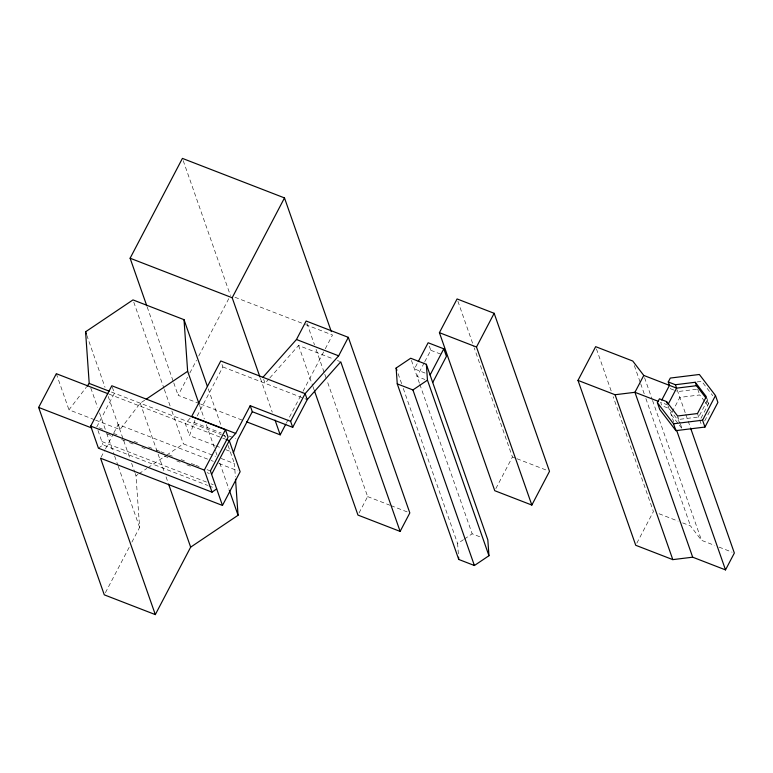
<?xml version="1.0" encoding="UTF-8"?>
<svg xmlns="http://www.w3.org/2000/svg" width="773" height="773" viewBox="0 0 773 773"><rect width="100%" height="100%" fill="white"/><g stroke="black" fill="none" stroke-linecap="round" stroke-linejoin="round"><path stroke-width="0.58" stroke-dasharray="3.87 2.9" d="M214.788 445.432L189.511 435.643L194.931 420.27M96.76 426.947L114.433 393.225L111.824 385.766M101.108 457.181L104.973 449.809M105.534 448.755L113.264 434.001M113.815 432.948L118.23 424.512L209.947 460.022M199.444 403.583L178.128 395.332L187.588 377.272M189.81 373.03L196.497 360.286M198.719 356.034L229.881 296.561M197.173 416.009L222.866 366.962L221.465 362.962M105.389 592.736L129.68 546.366M131.893 542.144L139.623 527.389L135.99 475.753L135.198 473.482M286.319 423.16L302.456 392.365M303.016 391.302L324.718 349.889M325.269 348.826L332.506 335.018L305.586 324.592M417.169 363.687L414.425 368.924L425.614 373.253M424.193 362.837L417.062 376.451L424.889 379.475M424.735 361.793L430.774 350.275L428.889 344.903M359.03 513.021L367.639 496.595L326.776 379.92M495.86 488.594L512.431 456.978L474.207 347.831M707.517 400.114L698.676 416.976L678.81 419.42L677.428 417.623M700.985 418.29L708.715 403.535L706.609 397.544M636.836 543.177L653.407 511.562L613.182 396.704M704.676 420.956L710.754 409.361M94.49 419.71L68.971 409.825L86.315 387.205M95.601 420.135L120.008 429.585L140.242 403.187L145.179 399.873M190.284 418.009L185.298 423.633L189.511 435.643M269.043 378.799L265.052 383.292L263.651 379.292M269.845 377.9L298.571 345.502L332.979 358.827M98.422 448.176L103.051 444.91L207.676 485.415M135.99 475.753L137.971 474.419M138.956 473.752L146.851 468.438M147.846 467.781L165.615 455.819M166.601 455.152L183.394 443.866L215.57 456.321M458.341 553.787L457.626 543.603L463.442 539.689M464.409 539.032L472.168 533.814L480.004 536.849M697.111 381.91L701.758 381.34L712.754 395.699M696.512 389.273L677.805 391.573L674.752 390.384M704.551 401.255L699.72 394.955L679.844 397.399L671.012 414.26L678.597 424.174M673.727 389.998L670.664 388.809L670.065 387.099M667.766 405.004L660.635 402.24L661.833 405.67L668.974 408.434L680.008 422.85L677.602 415.99M430.774 350.275L441.963 354.604M234.924 297.238L304.465 324.167M337.424 360.547L339.647 361.406M512.431 456.978L515.804 458.283M516.924 458.718L548.386 470.902M659.021 513.736L678.124 521.128M682.617 522.867L690.482 525.911L701.517 540.327L714.648 545.409M719.025 547.1L732.157 552.193M222.866 366.962L307.239 399.622M200.565 404.018L243.186 420.512M193.82 422.406L221.3 433.044M228.992 436.02L235.591 438.581M111.399 392.027L221.31 434.6M222.44 435.035L225.813 436.339M109.032 394.104L224.875 438.948M367.639 496.595L389.843 505.194M390.954 505.619L407.603 512.064M215.889 445.857L221.387 447.982M225.784 449.683L232.373 452.244M221.117 458.466L234.432 463.616L235.359 476.835M211.068 460.447L213.3 461.317M218.894 463.481L237.91 470.844M99.012 427.817L104.635 429.991M113.641 433.479L117.013 434.784M133.893 441.315L139.517 443.499M148.513 446.978L151.885 448.292M156.388 450.031L159.769 451.335M160.89 451.77L164.263 453.075M168.765 454.824L174.389 456.998M181.143 459.616L184.515 460.921M191.269 463.529L194.641 464.834M195.762 465.278L199.144 466.583M207.019 469.626L210.391 470.931M106.974 433.875L112.597 436.049M121.593 439.537L124.965 440.842M129.468 442.581L135.091 444.765M141.846 447.374L145.218 448.678M164.349 456.089L169.973 458.263M176.717 460.882L180.099 462.186M186.844 464.795L192.467 466.979M207.096 472.641L209.348 473.511M101.881 441.567L206.507 482.072M211.01 483.811L213.261 484.681M208.807 485.85L214.43 488.024M706.648 400.839L708.715 403.535M705.237 402.163L709.372 407.564M679.293 425.073L682.047 428.677M697.681 389.128L699.72 394.955M697.478 413.545L701.923 426.232M677.206 389.863L685.419 413.304M685.815 414.444L687.806 420.116M688.202 421.256L690.192 426.938M680.346 423.817L681.709 427.701M668.075 405.864L673.795 422.213M644.566 377.707L652.132 399.312M652.538 400.453L701.517 540.327M634.333 365.571L640.305 382.625M640.701 383.766L644.286 393.998M645.88 398.549L690.482 525.911M596.456 348.942L611.192 391.012M457.887 301.219L473.81 346.7M411.429 360.373L419.439 383.244M419.836 384.374L472.168 533.814M398.114 373.688L401.689 383.881M403.274 388.413L457.626 543.603M306.949 323.278L314.485 344.806M316.07 349.338L324.399 373.127M324.795 374.258L326.38 378.789M298.571 345.502L312.524 385.341M312.92 386.471L314.118 389.892M260.356 378.19L272.26 412.183M183.22 160.668L230.431 295.508M208.227 388.809L221.329 426.213M224.508 435.286L225.301 437.547M228.074 445.48L234.432 463.616M199.56 405.313L204.323 418.918M206.304 424.58L215.435 450.649M215.831 451.79L217.02 455.191M219.803 463.124L228.934 489.193M147.179 306.949L173.365 381.736M173.761 382.867L178.128 395.332M133.777 302.166L163.944 388.317M164.34 389.457L170.292 406.453M171.877 410.994L183.394 443.866M140.242 403.187L157.711 453.065M158.107 454.205L164.06 471.201M166.05 476.873L168.427 483.676M118.23 424.512L120.008 429.585M86.769 335.192L105.031 387.331M108.201 396.404L123.284 439.479M123.69 440.61L130.038 458.747M131.623 463.278L134.802 472.351M90.799 387.969L97.543 407.236M99.533 412.908L106.278 432.175M106.674 433.305L114.22 454.843M114.617 455.983L117.796 465.046M118.192 466.187L139.623 527.389M97.968 430.387L103.051 444.91M56.323 373.697L68.971 409.825"/><path stroke-width="1.16" d="M233.475 452.669L237.784 439.431L252.307 411.709L250.21 405.699L290.609 421.343L292.706 427.343L252.307 411.709M235.523 479.231L238.065 515.262L190.66 547.149L155.315 614.603L104.287 594.843L38.65 407.429L56.323 373.697L107.911 393.67M146.783 305.818L130.115 258.221L182.418 158.397L284.493 197.917L331.317 331.617M216.682 488.894L212.044 492.159L98.422 448.176L90.692 426.097L111.824 385.766L225.455 429.759L228.064 437.209L210.391 470.931L222.469 505.436L100.558 458.234L155.315 614.603M259.96 377.06L232.19 297.74L284.493 197.917M212.044 492.159L204.314 470.09L225.455 429.759M211.599 474.38L229.272 440.658L235.678 433.421L250.21 405.699M262.946 377.292L296.465 339.502L306.147 321.017L348.333 337.347L409.825 512.924L400.134 531.409L357.957 515.079L314.514 391.022M222.469 505.436L240.142 471.714L229.272 440.658L225.967 439.383M246.548 421.816L280.203 434.841L285.759 424.222M290.609 421.343L305.132 393.621L338.651 355.831L348.333 337.347M292.706 427.343L307.239 399.622L340.758 361.832L400.134 531.409M418.261 361.6L428.136 342.758L443.799 348.816L446.436 356.343L432.725 382.509M439.412 332.67L457.085 298.948L494.16 313.297L549.506 471.337L531.834 505.059L494.759 490.71L439.412 332.67L476.487 347.019L531.834 505.059M430.088 374.992L443.799 348.816M476.487 347.019L494.16 313.297M690.589 428.068L734.35 553.033L725.518 569.894L692.685 557.188L672.81 559.633L635.735 545.284L577.991 380.393L595.664 346.671L632.739 361.02L643.774 375.436L676.607 388.143L696.473 385.698L706.135 398.308M643.774 375.436L634.933 392.298L692.685 557.188M657.388 402.714L659.437 398.82L666.568 401.583L677.602 415.99L697.478 413.545L706.309 396.684L695.275 382.268L675.409 384.722L668.268 381.959L670.307 378.065L699.362 374.48L715.489 395.554L717.895 402.404L704.976 427.054L675.931 430.638L659.794 409.564L657.388 402.714L673.525 423.778L675.931 430.638M661.736 400.134L669.466 385.379L668.268 381.959M668.326 403.95L676.607 388.143L675.409 384.722M704.976 427.054L702.57 420.203L715.489 395.554M87.04 386.258L89.214 383.437L85.581 331.791L132.975 299.905L184.013 319.664L207.435 386.539M146.174 399.206L187.646 371.301L184.013 319.664M396.134 368.025L410.685 358.237L426.348 364.305L487.831 539.883L488.951 555.729L474.4 565.517L458.737 559.449L397.254 383.872L396.134 368.025L396.926 370.286M397.254 383.872L412.917 389.94L427.459 380.152L426.348 364.305M577.991 380.393L615.066 394.742L634.933 392.298L658.403 401.38M673.525 423.778L702.57 420.203M130.115 258.221L232.19 297.74M296.465 339.502L338.651 355.831M235.678 433.421L191.714 416.405L220.769 360.962L305.132 393.621L307.239 399.622M89.214 383.437L109.177 391.167M90.692 426.097L204.314 470.09M38.65 407.429L91.755 427.981M695.275 382.268L696.473 385.698M666.568 401.583L667.167 403.293M676.578 430.165L725.518 569.894M615.066 394.742L672.81 559.633M427.459 380.152L488.951 555.729M412.917 389.94L474.4 565.517M275.043 420.116L280.203 434.841M187.646 371.301L199.163 404.182M229.33 490.324L238.065 515.262M168.823 484.806L190.66 547.149M85.581 331.791L86.373 334.062M458.582 557.188L458.737 559.449"/></g></svg>
